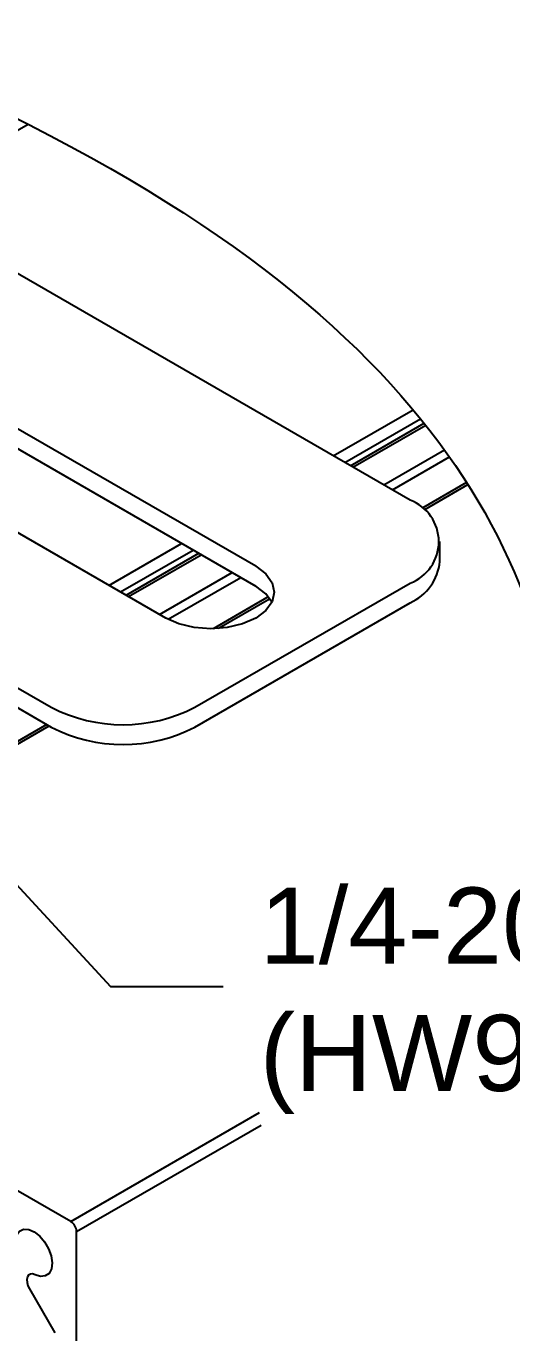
# Model space of a CAD drawing. Extents: x 0 to 7.14, y -9.39 to 0.
# Drawn here: x 2.299 to 3.496, y -6.387 to -3.166 of the extents above; entities that cross this region are included whole.
import ezdxf
from ezdxf import colors
from ezdxf.entities.mleader import LeaderData, LeaderLine
from ezdxf.math import Vec2, Vec3

# ---------------------------------------------------------------- set-up
doc = ezdxf.new("R2010")
doc.units = 0
doc.header["$LTSCALE"] = 0.5
doc.header["$MEASUREMENT"] = 0
for name, color, linetype in [('FAB DWG', 221, 'CONTINUOUS'), ('Housing', 150, 'CONTINUOUS'), ('Mounting', 4, 'CONTINUOUS')]:
    doc.layers.add(name, color=color, linetype=linetype)
doc.styles.add('LSAD_Standard', font='arial.ttf')

msp = doc.modelspace()

# ---------------------------------------------------------------- linework, layer by layer
at = {"layer": 'Housing', "transparency": 16777216}
for p, q in [((2.1904, -3.4733), (2.3041, -3.4077)), ((3.0559, -4.2256), (3.2527, -4.112)), ((3.0842, -4.2419), (3.2709, -4.1341)), ((3.0983, -4.2501), (3.2798, -4.1453)), ((3.1042, -4.2534), (3.2835, -4.1499)), ((3.1801, -4.2973), (3.3296, -4.211)), ((3.2013, -4.3095), (3.342, -4.2283)), ((3.384, -4.2911), (3.2765, -4.3532)), ((3.2811, -4.3573), (3.3872, -4.2961)), ((2.5033, -4.5446), (2.6823, -4.4412)), ((2.5316, -4.5609), (2.7106, -4.4576)), ((2.5457, -4.5691), (2.7248, -4.4657)), ((2.5516, -4.5725), (2.7306, -4.4691)), ((2.6275, -4.6163), (2.8065, -4.5129)), ((2.6494, -4.6281), (2.8278, -4.5252)), ((2.8954, -4.5732), (2.7599, -4.6515)), ((2.7734, -4.6504), (2.8989, -4.578)), ((2.3506, -4.8877), (1.3153, -5.4856)), ((1.3252, -5.4864), (2.3564, -4.8911)), ((2.4095, -6.1124), (1.3252, -5.4864)), ((2.4095, -6.1124), (2.8745, -5.844)), ((2.4236, -6.1369), (2.8779, -5.8747)), ((2.4236, -9.3704), (2.4236, -6.1369)), ((2.3075, -6.2786), (2.37, -6.3868))]:
    msp.add_line(p, q, dxfattribs=at)
at = {"layer": 'Housing', "transparency": 16777216, "flags": 128}
for points in [[(2.2731, -6.1598), (2.2761, -6.1461), (2.2831, -6.1364), (2.2932, -6.1316), (2.3057, -6.1321), (2.3193, -6.1379), (2.3328, -6.1485), (2.345, -6.1629), (2.3547, -6.1797), (2.3611, -6.1974), (2.3635, -6.2144), (2.3617, -6.2292), (2.356, -6.2402), (2.3467, -6.2466), (2.3348, -6.2478), (2.3214, -6.2435)], [(2.3214, -6.2435), (2.3153, -6.2415), (2.3099, -6.2418), (2.3054, -6.2444), (2.3025, -6.249), (2.3011, -6.2552), (2.3016, -6.2627), (2.3037, -6.2707), (2.3075, -6.2786)]]:
    msp.add_lwpolyline(points, dxfattribs=at)
at = {"layer": 'Housing', "transparency": 16777216}
msp.add_arc((2.3929, -6.1383), 0.0307, 2.6048, 57.395, dxfattribs=at)
at = {"layer": 'Housing', "color": 1, "transparency": 16777216}
msp.add_open_spline([(2.2524, -3.3817), (3.4098, -3.9553), (3.6276, -4.5844), (3.6418, -5.2256)], degree=3, dxfattribs=at)
at = {"layer": 'Mounting', "transparency": 16777216}
for p, q in [((2.8647, -4.4977), (1.1176, -3.4891)), ((1.1176, -3.538), (2.8647, -4.5465)), ((2.6434, -4.6254), (0.8963, -3.6169)), ((0.3374, -3.6767), (2.3613, -4.8451)), ((3.2452, -4.3348), (2.1229, -3.687)), ((0.3374, -3.7256), (2.3613, -4.8939)), ((3.3184, -4.4857), (3.3184, -4.4369)), ((2.7149, -4.8451), (3.2452, -4.5389)), ((2.7149, -4.8939), (3.2452, -4.5878))]:
    msp.add_line(p, q, dxfattribs=at)
at = {"layer": 'Mounting', "transparency": 16777216, "flags": 128}
for points in [[(2.8647, -4.4977), (2.8896, -4.5164), (2.9052, -4.5382), (2.9105, -4.5616), (2.9052, -4.5849), (2.8896, -4.6067), (2.8647, -4.6254), (2.8323, -4.6398), (2.7945, -4.6488), (2.754, -4.6519), (2.7135, -4.6488), (2.6758, -4.6398), (2.6434, -4.6254)], [(2.9047, -4.586), (2.8896, -4.5652), (2.8647, -4.5465)]]:
    msp.add_lwpolyline(points, dxfattribs=at)
at = {"layer": 'Mounting', "transparency": 16777216}
for centre, radius, start, end in [((3.2065, -4.4369), 0.1092, 290.7834, 69.2166), ((3.1933, -4.4732), 0.1257, 294.3747, 354.3052), ((2.5381, -4.5039), 0.3843, 242.6097, 297.3903), ((2.5381, -4.5528), 0.3843, 242.6097, 297.3903)]:
    msp.add_arc(centre, radius, start, end, dxfattribs=at)

# ---------------------------------------------------------------- leaders
at = {"layer": 'FAB DWG', "ltscale": 0.5, "transparency": 16777216}
ml = msp.add_multileader_mtext('Standard', dxfattribs=at)
ml.set_content('\\A1;1/4-20 NUT\\P(HW01020)', color=256, style='LSAD_Standard')
ml.set_leader_properties()
ml.build(insert=Vec2(0, 0))
ml.multileader.update_dxf_attribs({"text_left_attachment_type": 2, "dogleg_length": 0.36, "arrow_head_size": 0.1875})
ctx = ml.context
ctx.base_point, ctx.char_height, ctx.arrow_head_size, ctx.landing_gap_size, ctx.plane_origin = Vec3(3.1735, -2.4401), 0.1875, 0.1875, 0.09, Vec3(0.7316, 12.9258)
ctx.left_attachment = 2
notes = []
notes.append((ctx, [(0, (1, 1, 0), (2.2772, -2.4401), (1, 0), 0.8963, [(0, [(1.9608, -3.3653)], 0, [])])]))
ctx.mtext.insert, ctx.mtext.width, ctx.mtext.defined_height, ctx.mtext.flow_direction = Vec3(3.2635, -2.1594), 3.872351, 0.6491, 5
ml = msp.add_multileader_mtext('Standard', dxfattribs=at)
ml.set_content('\\A1;1/4-20 x {\\H0.7x;\\S7/16;}" BOLT\\P(HW92240)', color=256, style='LSAD_Standard')
ml.set_leader_properties()
ml.build(insert=Vec2(0, 0))
ml.multileader.update_dxf_attribs({"text_left_attachment_type": 2, "dogleg_length": 0.36, "arrow_head_size": 0.1875})
ctx = ml.context
ctx.base_point, ctx.char_height, ctx.arrow_head_size, ctx.landing_gap_size, ctx.plane_origin = Vec3(2.7845, -5.5334), 0.1875, 0.1875, 0.09, Vec3(0.7316, 11.35)
ctx.left_attachment = 2
notes.append((ctx, [(0, (1, 1, 0), (2.5073, -5.5334), (1, 0), 0.2772, [(0, [(1.9608, -4.9411)], 0, [])])]))
ctx.mtext.insert, ctx.mtext.width, ctx.mtext.defined_height, ctx.mtext.flow_direction = Vec3(2.8745, -5.2256), 3.872351, 0.6491, 5
for ctx, leaders in notes:
    for number, flags, end, landing, length, lines in leaders:
        leader = LeaderData()
        leader.index, (leader.has_last_leader_line, leader.has_dogleg_vector, leader.attachment_direction) = number, flags
        leader.last_leader_point, leader.dogleg_vector, leader.dogleg_length = Vec3(end), Vec3(landing), length
        for number, points, colour, breaks in lines:
            line = LeaderLine()
            line.index, line.vertices, line.color, line.breaks = number, Vec3.list(points), colors.encode_raw_color(colour), breaks
            leader.lines.append(line)
        ctx.leaders.append(leader)

doc.saveas('drawing.dxf')
